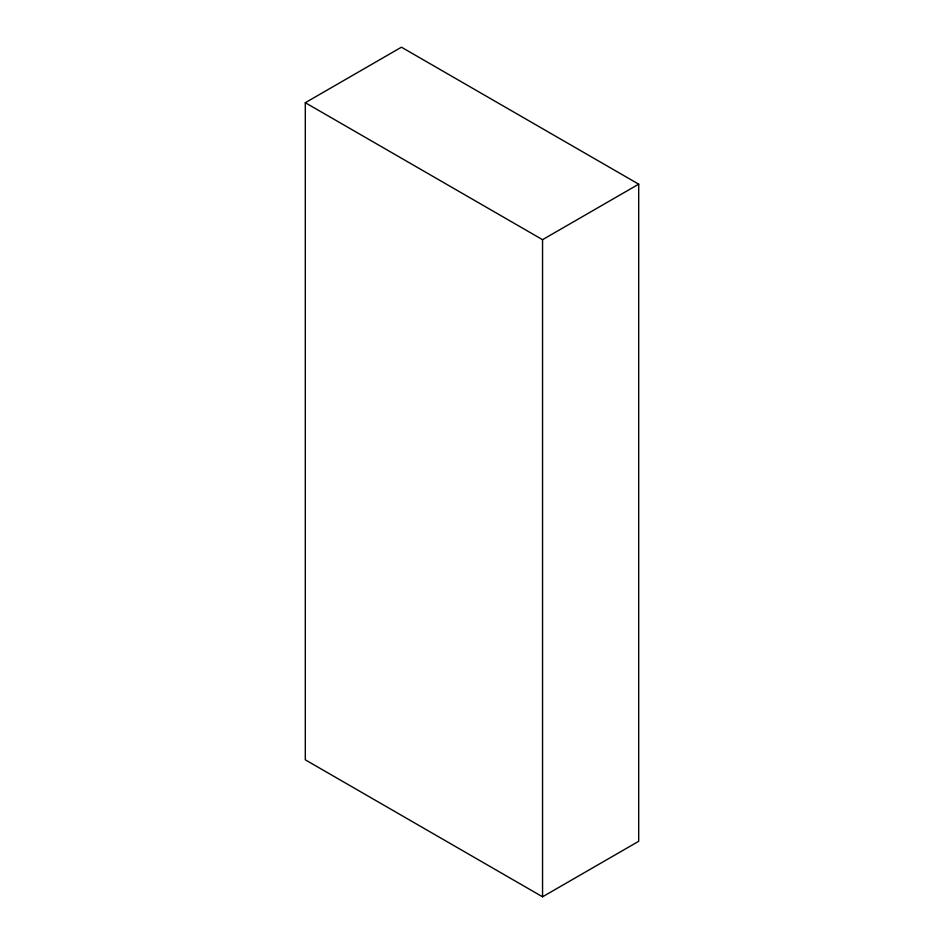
<?xml version="1.0" encoding="UTF-8"?>
<svg xmlns="http://www.w3.org/2000/svg" width="944" height="944" viewBox="0 0 944 944"><rect width="100%" height="100%" fill="white"/><g stroke="black" fill="none" stroke-linecap="round" stroke-linejoin="round"><path stroke-width="1.42" d="M305.301 102.707L401.448 47.2L638.699 184.174L638.699 841.293L542.552 896.8L305.301 759.826L305.301 102.707L542.552 239.682L638.699 184.174M542.552 239.682L542.552 896.8"/></g></svg>
